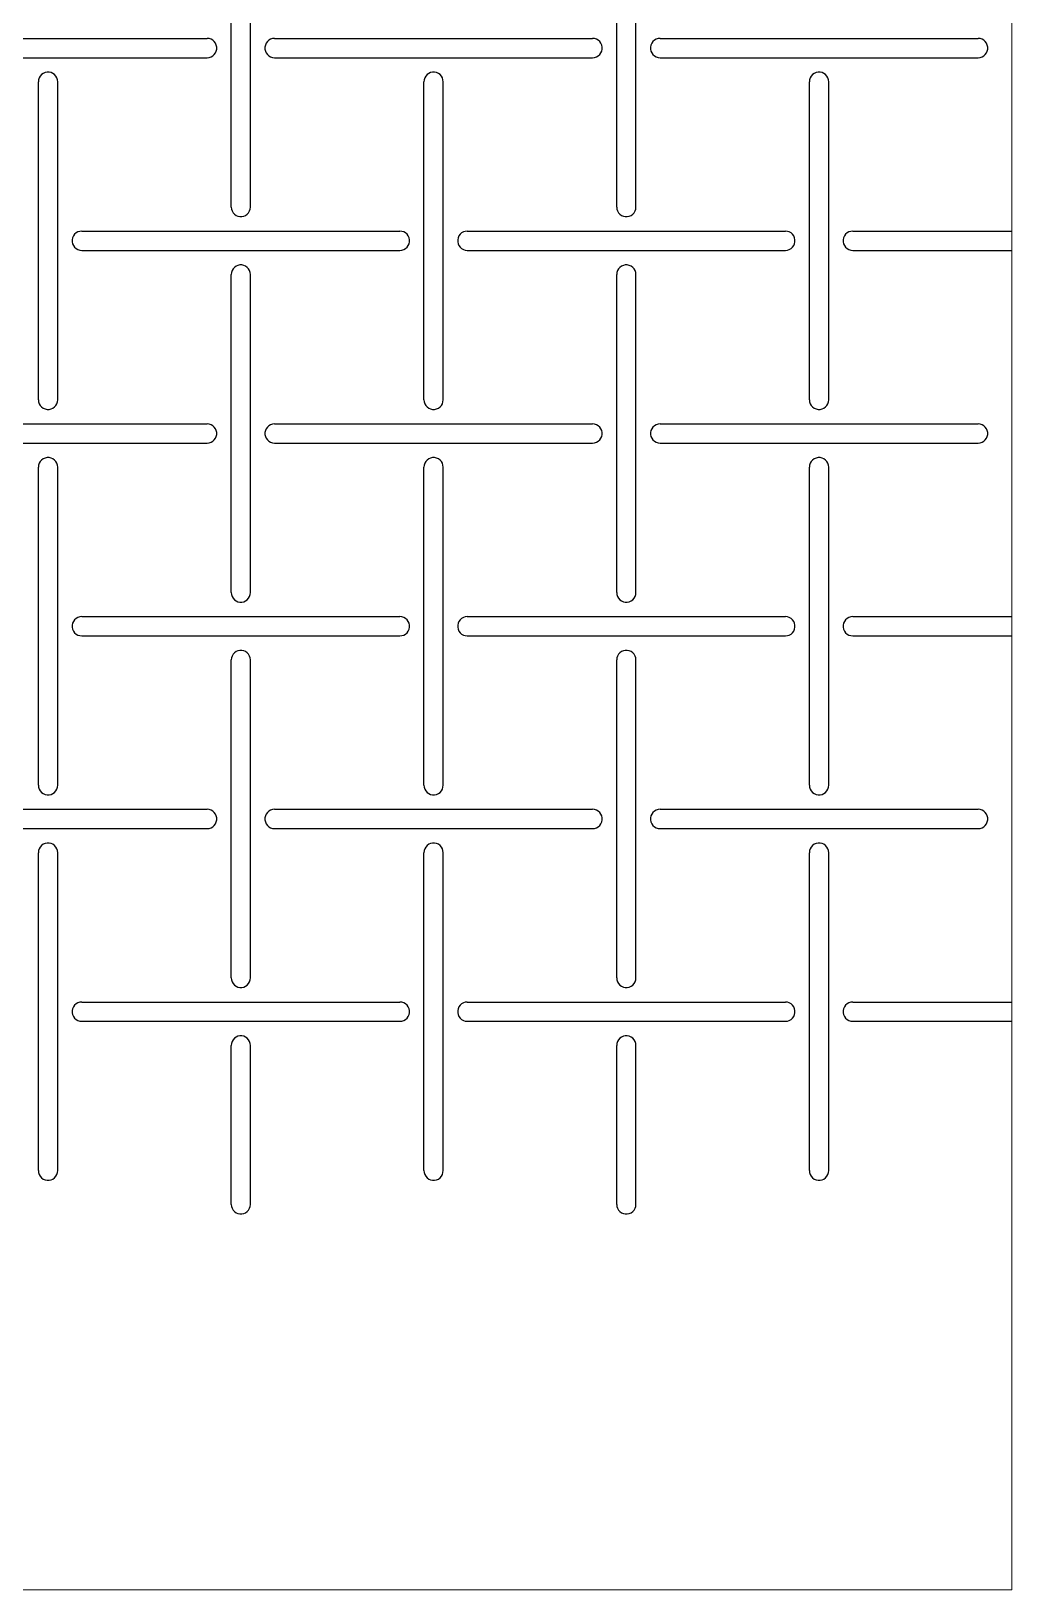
# Model space of a CAD drawing. Header units: metres. Extents: x 0 to 100, y -20 to 320.
# Drawn here: x 49.1 to 100, y -20 to 60.9 of the extents above; entities that cross this region are included whole.
import ezdxf

# ---------------------------------------------------------------- set-up
doc = ezdxf.new("R2010")
doc.units = ezdxf.units.M

msp = doc.modelspace()

# ---------------------------------------------------------------- linework, layer by layer
at = {"lineweight": 0}
for p, q in [((100, -20), (100, 320)), ((0, -20), (100, -20))]:
    msp.add_line(p, q, dxfattribs=at)
for p, q in [((59.5, 51.75), (59.5, 68.25)), ((60.5, 51.75), (60.5, 68.25)), ((79.5, 51.75), (79.5, 68.25)), ((80.5, 51.75), (80.5, 68.25)), ((41.75, 60.5), (58.25, 60.5)), ((58.354, 60.489), (58.25, 60.5)), ((58.453, 60.457), (58.354, 60.489)), ((58.544, 60.405), (58.453, 60.457)), ((58.622, 60.335), (58.544, 60.405)), ((58.683, 60.25), (58.622, 60.335)), ((58.726, 60.155), (58.683, 60.25)), ((58.747, 60.052), (58.726, 60.155)), ((58.726, 59.845), (58.747, 59.948)), ((58.747, 59.948), (58.747, 60.052)), ((61.274, 60.155), (61.253, 60.052)), ((61.253, 60.052), (61.253, 59.948)), ((61.253, 59.948), (61.274, 59.845)), ((61.317, 60.25), (61.274, 60.155)), ((61.378, 60.335), (61.317, 60.25)), ((61.456, 60.405), (61.378, 60.335)), ((61.547, 60.457), (61.456, 60.405)), ((61.646, 60.489), (61.547, 60.457)), ((61.75, 60.5), (61.646, 60.489)), ((61.75, 60.5), (78.25, 60.5)), ((78.354, 60.489), (78.25, 60.5)), ((78.453, 60.457), (78.354, 60.489)), ((78.544, 60.405), (78.453, 60.457)), ((78.622, 60.335), (78.544, 60.405)), ((78.683, 60.25), (78.622, 60.335)), ((78.726, 60.155), (78.683, 60.25)), ((78.747, 60.052), (78.726, 60.155)), ((78.726, 59.845), (78.747, 59.948)), ((78.747, 59.948), (78.747, 60.052)), ((81.274, 60.155), (81.253, 60.052)), ((81.253, 60.052), (81.253, 59.948)), ((81.253, 59.948), (81.274, 59.845)), ((81.317, 60.25), (81.274, 60.155)), ((81.378, 60.335), (81.317, 60.25)), ((81.456, 60.405), (81.378, 60.335)), ((81.547, 60.457), (81.456, 60.405)), ((81.646, 60.489), (81.547, 60.457)), ((81.75, 60.5), (81.646, 60.489)), ((81.75, 60.5), (98.25, 60.5)), ((98.354, 60.489), (98.25, 60.5)), ((98.453, 60.457), (98.354, 60.489)), ((98.544, 60.405), (98.453, 60.457)), ((98.622, 60.335), (98.544, 60.405)), ((98.683, 60.25), (98.622, 60.335)), ((98.726, 60.155), (98.683, 60.25)), ((98.747, 60.052), (98.726, 60.155)), ((98.726, 59.845), (98.747, 59.948)), ((98.747, 59.948), (98.747, 60.052)), ((41.75, 59.5), (58.25, 59.5)), ((58.25, 59.5), (58.354, 59.511)), ((58.354, 59.511), (58.453, 59.543)), ((58.453, 59.543), (58.544, 59.595)), ((58.544, 59.595), (58.622, 59.665)), ((58.622, 59.665), (58.683, 59.75)), ((58.683, 59.75), (58.726, 59.845)), ((61.274, 59.845), (61.317, 59.75)), ((61.317, 59.75), (61.378, 59.665)), ((61.378, 59.665), (61.456, 59.595)), ((61.456, 59.595), (61.547, 59.543)), ((61.547, 59.543), (61.646, 59.511)), ((61.646, 59.511), (61.75, 59.5)), ((61.75, 59.5), (78.25, 59.5)), ((78.25, 59.5), (78.354, 59.511)), ((78.354, 59.511), (78.453, 59.543)), ((78.453, 59.543), (78.544, 59.595)), ((78.544, 59.595), (78.622, 59.665)), ((78.622, 59.665), (78.683, 59.75)), ((78.683, 59.75), (78.726, 59.845)), ((81.274, 59.845), (81.317, 59.75)), ((81.317, 59.75), (81.378, 59.665)), ((81.378, 59.665), (81.456, 59.595)), ((81.456, 59.595), (81.547, 59.543)), ((81.547, 59.543), (81.646, 59.511)), ((81.646, 59.511), (81.75, 59.5)), ((81.75, 59.5), (98.25, 59.5)), ((98.25, 59.5), (98.354, 59.511)), ((98.354, 59.511), (98.453, 59.543)), ((98.453, 59.543), (98.544, 59.595)), ((98.544, 59.595), (98.622, 59.665)), ((98.622, 59.665), (98.683, 59.75)), ((98.683, 59.75), (98.726, 59.845)), ((49.511, 58.354), (49.5, 58.25)), ((49.5, 41.75), (49.5, 58.25)), ((49.543, 58.453), (49.511, 58.354)), ((49.595, 58.544), (49.543, 58.453)), ((49.665, 58.622), (49.595, 58.544)), ((49.75, 58.683), (49.665, 58.622)), ((49.845, 58.726), (49.75, 58.683)), ((49.948, 58.747), (49.845, 58.726)), ((50.052, 58.747), (49.948, 58.747)), ((50.155, 58.726), (50.052, 58.747)), ((50.25, 58.683), (50.155, 58.726)), ((50.335, 58.622), (50.25, 58.683)), ((50.405, 58.544), (50.335, 58.622)), ((50.457, 58.453), (50.405, 58.544)), ((50.489, 58.354), (50.457, 58.453)), ((50.5, 58.25), (50.489, 58.354)), ((50.5, 41.75), (50.5, 58.25)), ((69.511, 58.354), (69.5, 58.25)), ((69.5, 41.75), (69.5, 58.25)), ((69.543, 58.453), (69.511, 58.354)), ((69.595, 58.544), (69.543, 58.453)), ((69.665, 58.622), (69.595, 58.544)), ((69.75, 58.683), (69.665, 58.622)), ((69.845, 58.726), (69.75, 58.683)), ((69.948, 58.747), (69.845, 58.726)), ((70.052, 58.747), (69.948, 58.747)), ((70.155, 58.726), (70.052, 58.747)), ((70.25, 58.683), (70.155, 58.726)), ((70.335, 58.622), (70.25, 58.683)), ((70.405, 58.544), (70.335, 58.622)), ((70.457, 58.453), (70.405, 58.544)), ((70.489, 58.354), (70.457, 58.453)), ((70.5, 58.25), (70.489, 58.354)), ((70.5, 41.75), (70.5, 58.25)), ((89.511, 58.354), (89.5, 58.25)), ((89.5, 41.75), (89.5, 58.25)), ((89.543, 58.453), (89.511, 58.354)), ((89.595, 58.544), (89.543, 58.453)), ((89.665, 58.622), (89.595, 58.544)), ((89.75, 58.683), (89.665, 58.622)), ((89.845, 58.726), (89.75, 58.683)), ((89.948, 58.747), (89.845, 58.726)), ((90.052, 58.747), (89.948, 58.747)), ((90.155, 58.726), (90.052, 58.747)), ((90.25, 58.683), (90.155, 58.726)), ((90.335, 58.622), (90.25, 58.683)), ((90.405, 58.544), (90.335, 58.622)), ((90.457, 58.453), (90.405, 58.544)), ((90.489, 58.354), (90.457, 58.453)), ((90.5, 58.25), (90.489, 58.354)), ((90.5, 41.75), (90.5, 58.25)), ((59.5, 51.75), (59.511, 51.646)), ((59.511, 51.646), (59.543, 51.547)), ((59.543, 51.547), (59.595, 51.456)), ((59.595, 51.456), (59.665, 51.378)), ((59.665, 51.378), (59.75, 51.317)), ((59.75, 51.317), (59.845, 51.274)), ((59.845, 51.274), (59.948, 51.253)), ((59.948, 51.253), (60.052, 51.253)), ((60.052, 51.253), (60.155, 51.274)), ((60.155, 51.274), (60.25, 51.317)), ((60.25, 51.317), (60.335, 51.378)), ((60.335, 51.378), (60.405, 51.456)), ((60.405, 51.456), (60.457, 51.547)), ((60.457, 51.547), (60.489, 51.646)), ((60.489, 51.646), (60.5, 51.75)), ((79.5, 51.75), (79.511, 51.646)), ((79.511, 51.646), (79.543, 51.547)), ((79.543, 51.547), (79.595, 51.456)), ((79.595, 51.456), (79.665, 51.378)), ((79.665, 51.378), (79.75, 51.317)), ((79.75, 51.317), (79.845, 51.274)), ((79.845, 51.274), (79.948, 51.253)), ((79.948, 51.253), (80.052, 51.253)), ((80.052, 51.253), (80.155, 51.274)), ((80.155, 51.274), (80.25, 51.317)), ((80.25, 51.317), (80.335, 51.378)), ((80.335, 51.378), (80.405, 51.456)), ((80.405, 51.456), (80.457, 51.547)), ((80.457, 51.547), (80.489, 51.646)), ((80.489, 51.646), (80.5, 51.75)), ((51.274, 50.155), (51.253, 50.052)), ((51.317, 50.25), (51.274, 50.155)), ((51.378, 50.335), (51.317, 50.25)), ((51.456, 50.405), (51.378, 50.335)), ((51.547, 50.457), (51.456, 50.405)), ((51.646, 50.489), (51.547, 50.457)), ((51.75, 50.5), (51.646, 50.489)), ((51.75, 50.5), (68.25, 50.5)), ((68.354, 50.489), (68.25, 50.5)), ((68.453, 50.457), (68.354, 50.489)), ((68.544, 50.405), (68.453, 50.457)), ((68.622, 50.335), (68.544, 50.405)), ((68.683, 50.25), (68.622, 50.335)), ((68.726, 50.155), (68.683, 50.25)), ((68.747, 50.052), (68.726, 50.155)), ((71.274, 50.155), (71.253, 50.052)), ((71.317, 50.25), (71.274, 50.155)), ((71.378, 50.335), (71.317, 50.25)), ((71.456, 50.405), (71.378, 50.335)), ((71.547, 50.457), (71.456, 50.405)), ((71.646, 50.489), (71.547, 50.457)), ((71.75, 50.5), (71.646, 50.489)), ((71.75, 50.5), (88.25, 50.5)), ((88.354, 50.489), (88.25, 50.5)), ((88.453, 50.457), (88.354, 50.489)), ((88.544, 50.405), (88.453, 50.457)), ((88.622, 50.335), (88.544, 50.405)), ((88.683, 50.25), (88.622, 50.335)), ((88.726, 50.155), (88.683, 50.25)), ((88.747, 50.052), (88.726, 50.155)), ((91.274, 50.155), (91.253, 50.052)), ((91.317, 50.25), (91.274, 50.155)), ((91.378, 50.335), (91.317, 50.25)), ((91.456, 50.405), (91.378, 50.335)), ((91.547, 50.457), (91.456, 50.405)), ((91.646, 50.489), (91.547, 50.457)), ((91.75, 50.5), (91.646, 50.489)), ((91.75, 50.5), (100, 50.5)), ((51.253, 50.052), (51.253, 49.948)), ((51.253, 49.948), (51.274, 49.845)), ((51.274, 49.845), (51.317, 49.75)), ((51.317, 49.75), (51.378, 49.665)), ((51.378, 49.665), (51.456, 49.595)), ((51.456, 49.595), (51.547, 49.543)), ((51.547, 49.543), (51.646, 49.511)), ((51.646, 49.511), (51.75, 49.5)), ((51.75, 49.5), (68.25, 49.5)), ((68.25, 49.5), (68.354, 49.511)), ((68.354, 49.511), (68.453, 49.543)), ((68.453, 49.543), (68.544, 49.595)), ((68.544, 49.595), (68.622, 49.665)), ((68.622, 49.665), (68.683, 49.75)), ((68.683, 49.75), (68.726, 49.845)), ((68.726, 49.845), (68.747, 49.948)), ((68.747, 49.948), (68.747, 50.052)), ((71.253, 50.052), (71.253, 49.948)), ((71.253, 49.948), (71.274, 49.845)), ((71.274, 49.845), (71.317, 49.75)), ((71.317, 49.75), (71.378, 49.665)), ((71.378, 49.665), (71.456, 49.595)), ((71.456, 49.595), (71.547, 49.543)), ((71.547, 49.543), (71.646, 49.511)), ((71.646, 49.511), (71.75, 49.5)), ((71.75, 49.5), (88.25, 49.5)), ((88.25, 49.5), (88.354, 49.511)), ((88.354, 49.511), (88.453, 49.543)), ((88.453, 49.543), (88.544, 49.595)), ((88.544, 49.595), (88.622, 49.665)), ((88.622, 49.665), (88.683, 49.75)), ((88.683, 49.75), (88.726, 49.845)), ((88.726, 49.845), (88.747, 49.948)), ((88.747, 49.948), (88.747, 50.052)), ((91.253, 50.052), (91.253, 49.948)), ((91.253, 49.948), (91.274, 49.845)), ((91.274, 49.845), (91.317, 49.75)), ((91.317, 49.75), (91.378, 49.665)), ((91.378, 49.665), (91.456, 49.595)), ((91.456, 49.595), (91.547, 49.543)), ((91.547, 49.543), (91.646, 49.511)), ((91.646, 49.511), (91.75, 49.5)), ((91.75, 49.5), (100, 49.5)), ((59.595, 48.544), (59.543, 48.453)), ((59.665, 48.622), (59.595, 48.544)), ((59.75, 48.683), (59.665, 48.622)), ((59.845, 48.726), (59.75, 48.683)), ((59.948, 48.747), (59.845, 48.726)), ((60.052, 48.747), (59.948, 48.747)), ((60.155, 48.726), (60.052, 48.747)), ((60.25, 48.683), (60.155, 48.726)), ((60.335, 48.622), (60.25, 48.683)), ((60.405, 48.544), (60.335, 48.622)), ((60.457, 48.453), (60.405, 48.544)), ((79.595, 48.544), (79.543, 48.453)), ((79.665, 48.622), (79.595, 48.544)), ((79.75, 48.683), (79.665, 48.622)), ((79.845, 48.726), (79.75, 48.683)), ((79.948, 48.747), (79.845, 48.726)), ((80.052, 48.747), (79.948, 48.747)), ((80.155, 48.726), (80.052, 48.747)), ((80.25, 48.683), (80.155, 48.726)), ((80.335, 48.622), (80.25, 48.683)), ((80.405, 48.544), (80.335, 48.622)), ((80.457, 48.453), (80.405, 48.544)), ((59.511, 48.354), (59.5, 48.25)), ((59.5, 31.75), (59.5, 48.25)), ((59.543, 48.453), (59.511, 48.354)), ((60.489, 48.354), (60.457, 48.453)), ((60.5, 48.25), (60.489, 48.354)), ((60.5, 31.75), (60.5, 48.25)), ((79.511, 48.354), (79.5, 48.25)), ((79.5, 31.75), (79.5, 48.25)), ((79.543, 48.453), (79.511, 48.354)), ((80.489, 48.354), (80.457, 48.453)), ((80.5, 48.25), (80.489, 48.354)), ((80.5, 31.75), (80.5, 48.25)), ((49.5, 41.75), (49.511, 41.646)), ((49.511, 41.646), (49.543, 41.547)), ((49.543, 41.547), (49.595, 41.456)), ((49.595, 41.456), (49.665, 41.378)), ((49.665, 41.378), (49.75, 41.317)), ((49.75, 41.317), (49.845, 41.274)), ((49.845, 41.274), (49.948, 41.253)), ((49.948, 41.253), (50.052, 41.253)), ((50.052, 41.253), (50.155, 41.274)), ((50.155, 41.274), (50.25, 41.317)), ((50.25, 41.317), (50.335, 41.378)), ((50.335, 41.378), (50.405, 41.456)), ((50.405, 41.456), (50.457, 41.547)), ((50.457, 41.547), (50.489, 41.646)), ((50.489, 41.646), (50.5, 41.75)), ((69.5, 41.75), (69.511, 41.646)), ((69.511, 41.646), (69.543, 41.547)), ((69.543, 41.547), (69.595, 41.456)), ((69.595, 41.456), (69.665, 41.378)), ((69.665, 41.378), (69.75, 41.317)), ((69.75, 41.317), (69.845, 41.274)), ((69.845, 41.274), (69.948, 41.253)), ((69.948, 41.253), (70.052, 41.253)), ((70.052, 41.253), (70.155, 41.274)), ((70.155, 41.274), (70.25, 41.317)), ((70.25, 41.317), (70.335, 41.378)), ((70.335, 41.378), (70.405, 41.456)), ((70.405, 41.456), (70.457, 41.547)), ((70.457, 41.547), (70.489, 41.646)), ((70.489, 41.646), (70.5, 41.75)), ((89.5, 41.75), (89.511, 41.646)), ((89.511, 41.646), (89.543, 41.547)), ((89.543, 41.547), (89.595, 41.456)), ((89.595, 41.456), (89.665, 41.378)), ((89.665, 41.378), (89.75, 41.317)), ((89.75, 41.317), (89.845, 41.274)), ((89.845, 41.274), (89.948, 41.253)), ((89.948, 41.253), (90.052, 41.253)), ((90.052, 41.253), (90.155, 41.274)), ((90.155, 41.274), (90.25, 41.317)), ((90.25, 41.317), (90.335, 41.378)), ((90.335, 41.378), (90.405, 41.456)), ((90.405, 41.456), (90.457, 41.547)), ((90.457, 41.547), (90.489, 41.646)), ((90.489, 41.646), (90.5, 41.75)), ((41.75, 40.5), (58.25, 40.5)), ((58.354, 40.489), (58.25, 40.5)), ((58.453, 40.457), (58.354, 40.489)), ((58.544, 40.405), (58.453, 40.457)), ((61.547, 40.457), (61.456, 40.405)), ((61.646, 40.489), (61.547, 40.457)), ((61.75, 40.5), (61.646, 40.489)), ((61.75, 40.5), (78.25, 40.5)), ((78.354, 40.489), (78.25, 40.5)), ((78.453, 40.457), (78.354, 40.489)), ((78.544, 40.405), (78.453, 40.457)), ((81.547, 40.457), (81.456, 40.405)), ((81.646, 40.489), (81.547, 40.457)), ((81.75, 40.5), (81.646, 40.489)), ((81.75, 40.5), (98.25, 40.5)), ((98.354, 40.489), (98.25, 40.5)), ((98.453, 40.457), (98.354, 40.489)), ((98.544, 40.405), (98.453, 40.457)), ((58.622, 40.335), (58.544, 40.405)), ((58.544, 39.595), (58.622, 39.665)), ((58.683, 40.25), (58.622, 40.335)), ((58.622, 39.665), (58.683, 39.75)), ((58.726, 40.155), (58.683, 40.25)), ((58.683, 39.75), (58.726, 39.845)), ((58.747, 40.052), (58.726, 40.155)), ((58.726, 39.845), (58.747, 39.948)), ((58.747, 39.948), (58.747, 40.052)), ((61.274, 40.155), (61.253, 40.052)), ((61.253, 40.052), (61.253, 39.948)), ((61.253, 39.948), (61.274, 39.845)), ((61.317, 40.25), (61.274, 40.155)), ((61.274, 39.845), (61.317, 39.75)), ((61.378, 40.335), (61.317, 40.25)), ((61.317, 39.75), (61.378, 39.665)), ((61.456, 40.405), (61.378, 40.335)), ((61.378, 39.665), (61.456, 39.595)), ((78.622, 40.335), (78.544, 40.405)), ((78.544, 39.595), (78.622, 39.665)), ((78.683, 40.25), (78.622, 40.335)), ((78.622, 39.665), (78.683, 39.75)), ((78.726, 40.155), (78.683, 40.25)), ((78.683, 39.75), (78.726, 39.845)), ((78.747, 40.052), (78.726, 40.155)), ((78.726, 39.845), (78.747, 39.948)), ((78.747, 39.948), (78.747, 40.052)), ((81.274, 40.155), (81.253, 40.052)), ((81.253, 40.052), (81.253, 39.948)), ((81.253, 39.948), (81.274, 39.845)), ((81.317, 40.25), (81.274, 40.155)), ((81.274, 39.845), (81.317, 39.75)), ((81.378, 40.335), (81.317, 40.25)), ((81.317, 39.75), (81.378, 39.665)), ((81.456, 40.405), (81.378, 40.335)), ((81.378, 39.665), (81.456, 39.595)), ((98.622, 40.335), (98.544, 40.405)), ((98.544, 39.595), (98.622, 39.665)), ((98.683, 40.25), (98.622, 40.335)), ((98.622, 39.665), (98.683, 39.75)), ((98.726, 40.155), (98.683, 40.25)), ((98.683, 39.75), (98.726, 39.845)), ((98.747, 40.052), (98.726, 40.155)), ((98.726, 39.845), (98.747, 39.948)), ((98.747, 39.948), (98.747, 40.052)), ((41.75, 39.5), (58.25, 39.5)), ((58.25, 39.5), (58.354, 39.511)), ((58.354, 39.511), (58.453, 39.543)), ((58.453, 39.543), (58.544, 39.595)), ((61.456, 39.595), (61.547, 39.543)), ((61.547, 39.543), (61.646, 39.511)), ((61.646, 39.511), (61.75, 39.5)), ((61.75, 39.5), (78.25, 39.5)), ((78.25, 39.5), (78.354, 39.511)), ((78.354, 39.511), (78.453, 39.543)), ((78.453, 39.543), (78.544, 39.595)), ((81.456, 39.595), (81.547, 39.543)), ((81.547, 39.543), (81.646, 39.511)), ((81.646, 39.511), (81.75, 39.5)), ((81.75, 39.5), (98.25, 39.5)), ((98.25, 39.5), (98.354, 39.511)), ((98.354, 39.511), (98.453, 39.543)), ((98.453, 39.543), (98.544, 39.595)), ((49.511, 38.354), (49.5, 38.25)), ((49.5, 21.75), (49.5, 38.25)), ((49.543, 38.453), (49.511, 38.354)), ((49.595, 38.544), (49.543, 38.453)), ((49.665, 38.622), (49.595, 38.544)), ((49.75, 38.683), (49.665, 38.622)), ((49.845, 38.726), (49.75, 38.683)), ((49.948, 38.747), (49.845, 38.726)), ((50.052, 38.747), (49.948, 38.747)), ((50.155, 38.726), (50.052, 38.747)), ((50.25, 38.683), (50.155, 38.726)), ((50.335, 38.622), (50.25, 38.683)), ((50.405, 38.544), (50.335, 38.622)), ((50.457, 38.453), (50.405, 38.544)), ((50.489, 38.354), (50.457, 38.453)), ((50.5, 38.25), (50.489, 38.354)), ((50.5, 21.75), (50.5, 38.25)), ((69.511, 38.354), (69.5, 38.25)), ((69.5, 21.75), (69.5, 38.25)), ((69.543, 38.453), (69.511, 38.354)), ((69.595, 38.544), (69.543, 38.453)), ((69.665, 38.622), (69.595, 38.544)), ((69.75, 38.683), (69.665, 38.622)), ((69.845, 38.726), (69.75, 38.683)), ((69.948, 38.747), (69.845, 38.726)), ((70.052, 38.747), (69.948, 38.747)), ((70.155, 38.726), (70.052, 38.747)), ((70.25, 38.683), (70.155, 38.726)), ((70.335, 38.622), (70.25, 38.683)), ((70.405, 38.544), (70.335, 38.622)), ((70.457, 38.453), (70.405, 38.544)), ((70.489, 38.354), (70.457, 38.453)), ((70.5, 38.25), (70.489, 38.354)), ((70.5, 21.75), (70.5, 38.25)), ((89.511, 38.354), (89.5, 38.25)), ((89.5, 21.75), (89.5, 38.25)), ((89.543, 38.453), (89.511, 38.354)), ((89.595, 38.544), (89.543, 38.453)), ((89.665, 38.622), (89.595, 38.544)), ((89.75, 38.683), (89.665, 38.622)), ((89.845, 38.726), (89.75, 38.683)), ((89.948, 38.747), (89.845, 38.726)), ((90.052, 38.747), (89.948, 38.747)), ((90.155, 38.726), (90.052, 38.747)), ((90.25, 38.683), (90.155, 38.726)), ((90.335, 38.622), (90.25, 38.683)), ((90.405, 38.544), (90.335, 38.622)), ((90.457, 38.453), (90.405, 38.544)), ((90.489, 38.354), (90.457, 38.453)), ((90.5, 38.25), (90.489, 38.354)), ((90.5, 21.75), (90.5, 38.25)), ((59.5, 31.75), (59.511, 31.646)), ((59.511, 31.646), (59.543, 31.547)), ((59.543, 31.547), (59.595, 31.456)), ((60.405, 31.456), (60.457, 31.547)), ((60.457, 31.547), (60.489, 31.646)), ((60.489, 31.646), (60.5, 31.75)), ((79.5, 31.75), (79.511, 31.646)), ((79.511, 31.646), (79.543, 31.547)), ((79.543, 31.547), (79.595, 31.456)), ((80.405, 31.456), (80.457, 31.547)), ((80.457, 31.547), (80.489, 31.646)), ((80.489, 31.646), (80.5, 31.75)), ((59.595, 31.456), (59.665, 31.378)), ((59.665, 31.378), (59.75, 31.317)), ((59.75, 31.317), (59.845, 31.274)), ((59.845, 31.274), (59.948, 31.253)), ((59.948, 31.253), (60.052, 31.253)), ((60.052, 31.253), (60.155, 31.274)), ((60.155, 31.274), (60.25, 31.317)), ((60.25, 31.317), (60.335, 31.378)), ((60.335, 31.378), (60.405, 31.456)), ((79.595, 31.456), (79.665, 31.378)), ((79.665, 31.378), (79.75, 31.317)), ((79.75, 31.317), (79.845, 31.274)), ((79.845, 31.274), (79.948, 31.253)), ((79.948, 31.253), (80.052, 31.253)), ((80.052, 31.253), (80.155, 31.274)), ((80.155, 31.274), (80.25, 31.317)), ((80.25, 31.317), (80.335, 31.378)), ((80.335, 31.378), (80.405, 31.456)), ((51.274, 30.155), (51.253, 30.052)), ((51.253, 30.052), (51.253, 29.948)), ((51.253, 29.948), (51.274, 29.845)), ((51.317, 30.25), (51.274, 30.155)), ((51.378, 30.335), (51.317, 30.25)), ((51.456, 30.405), (51.378, 30.335)), ((51.547, 30.457), (51.456, 30.405)), ((51.646, 30.489), (51.547, 30.457)), ((51.75, 30.5), (51.646, 30.489)), ((51.75, 30.5), (68.25, 30.5)), ((68.354, 30.489), (68.25, 30.5)), ((68.453, 30.457), (68.354, 30.489)), ((68.544, 30.405), (68.453, 30.457)), ((68.622, 30.335), (68.544, 30.405)), ((68.683, 30.25), (68.622, 30.335)), ((68.726, 30.155), (68.683, 30.25)), ((68.747, 30.052), (68.726, 30.155)), ((68.726, 29.845), (68.747, 29.948)), ((68.747, 29.948), (68.747, 30.052)), ((71.274, 30.155), (71.253, 30.052)), ((71.253, 30.052), (71.253, 29.948)), ((71.253, 29.948), (71.274, 29.845)), ((71.317, 30.25), (71.274, 30.155)), ((71.378, 30.335), (71.317, 30.25)), ((71.456, 30.405), (71.378, 30.335)), ((71.547, 30.457), (71.456, 30.405)), ((71.646, 30.489), (71.547, 30.457)), ((71.75, 30.5), (71.646, 30.489)), ((71.75, 30.5), (88.25, 30.5)), ((88.354, 30.489), (88.25, 30.5)), ((88.453, 30.457), (88.354, 30.489)), ((88.544, 30.405), (88.453, 30.457)), ((88.622, 30.335), (88.544, 30.405)), ((88.683, 30.25), (88.622, 30.335)), ((88.726, 30.155), (88.683, 30.25)), ((88.747, 30.052), (88.726, 30.155)), ((88.726, 29.845), (88.747, 29.948)), ((88.747, 29.948), (88.747, 30.052)), ((91.274, 30.155), (91.253, 30.052)), ((91.253, 30.052), (91.253, 29.948)), ((91.253, 29.948), (91.274, 29.845)), ((91.317, 30.25), (91.274, 30.155)), ((91.378, 30.335), (91.317, 30.25)), ((91.456, 30.405), (91.378, 30.335)), ((91.547, 30.457), (91.456, 30.405)), ((91.646, 30.489), (91.547, 30.457)), ((91.75, 30.5), (91.646, 30.489)), ((91.75, 30.5), (100, 30.5)), ((51.274, 29.845), (51.317, 29.75)), ((51.317, 29.75), (51.378, 29.665)), ((51.378, 29.665), (51.456, 29.595)), ((51.456, 29.595), (51.547, 29.543)), ((51.547, 29.543), (51.646, 29.511)), ((51.646, 29.511), (51.75, 29.5)), ((51.75, 29.5), (68.25, 29.5)), ((68.25, 29.5), (68.354, 29.511)), ((68.354, 29.511), (68.453, 29.543)), ((68.453, 29.543), (68.544, 29.595)), ((68.544, 29.595), (68.622, 29.665)), ((68.622, 29.665), (68.683, 29.75)), ((68.683, 29.75), (68.726, 29.845)), ((71.274, 29.845), (71.317, 29.75)), ((71.317, 29.75), (71.378, 29.665)), ((71.378, 29.665), (71.456, 29.595)), ((71.456, 29.595), (71.547, 29.543)), ((71.547, 29.543), (71.646, 29.511)), ((71.646, 29.511), (71.75, 29.5)), ((71.75, 29.5), (88.25, 29.5)), ((88.25, 29.5), (88.354, 29.511)), ((88.354, 29.511), (88.453, 29.543)), ((88.453, 29.543), (88.544, 29.595)), ((88.544, 29.595), (88.622, 29.665)), ((88.622, 29.665), (88.683, 29.75)), ((88.683, 29.75), (88.726, 29.845)), ((91.274, 29.845), (91.317, 29.75)), ((91.317, 29.75), (91.378, 29.665)), ((91.378, 29.665), (91.456, 29.595)), ((91.456, 29.595), (91.547, 29.543)), ((91.547, 29.543), (91.646, 29.511)), ((91.646, 29.511), (91.75, 29.5)), ((91.75, 29.5), (100, 29.5)), ((59.511, 28.354), (59.5, 28.25)), ((59.543, 28.453), (59.511, 28.354)), ((59.595, 28.544), (59.543, 28.453)), ((59.665, 28.622), (59.595, 28.544)), ((59.75, 28.683), (59.665, 28.622)), ((59.845, 28.726), (59.75, 28.683)), ((59.948, 28.747), (59.845, 28.726)), ((60.052, 28.747), (59.948, 28.747)), ((60.155, 28.726), (60.052, 28.747)), ((60.25, 28.683), (60.155, 28.726)), ((60.335, 28.622), (60.25, 28.683)), ((60.405, 28.544), (60.335, 28.622)), ((60.457, 28.453), (60.405, 28.544)), ((60.489, 28.354), (60.457, 28.453)), ((60.5, 28.25), (60.489, 28.354)), ((79.511, 28.354), (79.5, 28.25)), ((79.543, 28.453), (79.511, 28.354)), ((79.595, 28.544), (79.543, 28.453)), ((79.665, 28.622), (79.595, 28.544)), ((79.75, 28.683), (79.665, 28.622)), ((79.845, 28.726), (79.75, 28.683)), ((79.948, 28.747), (79.845, 28.726)), ((80.052, 28.747), (79.948, 28.747)), ((80.155, 28.726), (80.052, 28.747)), ((80.25, 28.683), (80.155, 28.726)), ((80.335, 28.622), (80.25, 28.683)), ((80.405, 28.544), (80.335, 28.622)), ((80.457, 28.453), (80.405, 28.544)), ((80.489, 28.354), (80.457, 28.453)), ((80.5, 28.25), (80.489, 28.354)), ((59.5, 11.75), (59.5, 28.25)), ((60.5, 11.75), (60.5, 28.25)), ((79.5, 11.75), (79.5, 28.25)), ((80.5, 11.75), (80.5, 28.25)), ((49.5, 21.75), (49.511, 21.646)), ((49.511, 21.646), (49.543, 21.547)), ((49.543, 21.547), (49.595, 21.456)), ((49.595, 21.456), (49.665, 21.378)), ((49.665, 21.378), (49.75, 21.317)), ((49.75, 21.317), (49.845, 21.274)), ((49.845, 21.274), (49.948, 21.253)), ((49.948, 21.253), (50.052, 21.253)), ((50.052, 21.253), (50.155, 21.274)), ((50.155, 21.274), (50.25, 21.317)), ((50.25, 21.317), (50.335, 21.378)), ((50.335, 21.378), (50.405, 21.456)), ((50.405, 21.456), (50.457, 21.547)), ((50.457, 21.547), (50.489, 21.646)), ((50.489, 21.646), (50.5, 21.75)), ((69.5, 21.75), (69.511, 21.646)), ((69.511, 21.646), (69.543, 21.547)), ((69.543, 21.547), (69.595, 21.456)), ((69.595, 21.456), (69.665, 21.378)), ((69.665, 21.378), (69.75, 21.317)), ((69.75, 21.317), (69.845, 21.274)), ((69.845, 21.274), (69.948, 21.253)), ((69.948, 21.253), (70.052, 21.253)), ((70.052, 21.253), (70.155, 21.274)), ((70.155, 21.274), (70.25, 21.317)), ((70.25, 21.317), (70.335, 21.378)), ((70.335, 21.378), (70.405, 21.456)), ((70.405, 21.456), (70.457, 21.547)), ((70.457, 21.547), (70.489, 21.646)), ((70.489, 21.646), (70.5, 21.75)), ((89.5, 21.75), (89.511, 21.646)), ((89.511, 21.646), (89.543, 21.547)), ((89.543, 21.547), (89.595, 21.456)), ((89.595, 21.456), (89.665, 21.378)), ((89.665, 21.378), (89.75, 21.317)), ((89.75, 21.317), (89.845, 21.274)), ((89.845, 21.274), (89.948, 21.253)), ((89.948, 21.253), (90.052, 21.253)), ((90.052, 21.253), (90.155, 21.274)), ((90.155, 21.274), (90.25, 21.317)), ((90.25, 21.317), (90.335, 21.378)), ((90.335, 21.378), (90.405, 21.456)), ((90.405, 21.456), (90.457, 21.547)), ((90.457, 21.547), (90.489, 21.646)), ((90.489, 21.646), (90.5, 21.75)), ((41.75, 20.5), (58.25, 20.5)), ((58.354, 20.489), (58.25, 20.5)), ((58.453, 20.457), (58.354, 20.489)), ((58.544, 20.405), (58.453, 20.457)), ((58.622, 20.335), (58.544, 20.405)), ((58.683, 20.25), (58.622, 20.335)), ((58.726, 20.155), (58.683, 20.25)), ((61.317, 20.25), (61.274, 20.155)), ((61.378, 20.335), (61.317, 20.25)), ((61.456, 20.405), (61.378, 20.335)), ((61.547, 20.457), (61.456, 20.405)), ((61.646, 20.489), (61.547, 20.457)), ((61.75, 20.5), (61.646, 20.489)), ((61.75, 20.5), (78.25, 20.5)), ((78.354, 20.489), (78.25, 20.5)), ((78.453, 20.457), (78.354, 20.489)), ((78.544, 20.405), (78.453, 20.457)), ((78.622, 20.335), (78.544, 20.405)), ((78.683, 20.25), (78.622, 20.335)), ((78.726, 20.155), (78.683, 20.25)), ((81.317, 20.25), (81.274, 20.155)), ((81.378, 20.335), (81.317, 20.25)), ((81.456, 20.405), (81.378, 20.335)), ((81.547, 20.457), (81.456, 20.405)), ((81.646, 20.489), (81.547, 20.457)), ((81.75, 20.5), (81.646, 20.489)), ((81.75, 20.5), (98.25, 20.5)), ((98.354, 20.489), (98.25, 20.5)), ((98.453, 20.457), (98.354, 20.489)), ((98.544, 20.405), (98.453, 20.457)), ((98.622, 20.335), (98.544, 20.405)), ((98.683, 20.25), (98.622, 20.335)), ((98.726, 20.155), (98.683, 20.25)), ((41.75, 19.5), (58.25, 19.5)), ((58.25, 19.5), (58.354, 19.511)), ((58.354, 19.511), (58.453, 19.543)), ((58.453, 19.543), (58.544, 19.595)), ((58.544, 19.595), (58.622, 19.665)), ((58.622, 19.665), (58.683, 19.75)), ((58.683, 19.75), (58.726, 19.845)), ((58.747, 20.052), (58.726, 20.155)), ((58.726, 19.845), (58.747, 19.948)), ((58.747, 19.948), (58.747, 20.052)), ((61.274, 20.155), (61.253, 20.052)), ((61.253, 20.052), (61.253, 19.948)), ((61.253, 19.948), (61.274, 19.845)), ((61.274, 19.845), (61.317, 19.75)), ((61.317, 19.75), (61.378, 19.665)), ((61.378, 19.665), (61.456, 19.595)), ((61.456, 19.595), (61.547, 19.543)), ((61.547, 19.543), (61.646, 19.511)), ((61.646, 19.511), (61.75, 19.5)), ((61.75, 19.5), (78.25, 19.5)), ((78.25, 19.5), (78.354, 19.511)), ((78.354, 19.511), (78.453, 19.543)), ((78.453, 19.543), (78.544, 19.595)), ((78.544, 19.595), (78.622, 19.665)), ((78.622, 19.665), (78.683, 19.75)), ((78.683, 19.75), (78.726, 19.845)), ((78.747, 20.052), (78.726, 20.155)), ((78.726, 19.845), (78.747, 19.948)), ((78.747, 19.948), (78.747, 20.052)), ((81.274, 20.155), (81.253, 20.052)), ((81.253, 20.052), (81.253, 19.948)), ((81.253, 19.948), (81.274, 19.845)), ((81.274, 19.845), (81.317, 19.75)), ((81.317, 19.75), (81.378, 19.665)), ((81.378, 19.665), (81.456, 19.595)), ((81.456, 19.595), (81.547, 19.543)), ((81.547, 19.543), (81.646, 19.511)), ((81.646, 19.511), (81.75, 19.5)), ((81.75, 19.5), (98.25, 19.5)), ((98.25, 19.5), (98.354, 19.511)), ((98.354, 19.511), (98.453, 19.543)), ((98.453, 19.543), (98.544, 19.595)), ((98.544, 19.595), (98.622, 19.665)), ((98.622, 19.665), (98.683, 19.75)), ((98.683, 19.75), (98.726, 19.845)), ((98.747, 20.052), (98.726, 20.155)), ((98.726, 19.845), (98.747, 19.948)), ((98.747, 19.948), (98.747, 20.052)), ((49.665, 18.622), (49.595, 18.544)), ((49.75, 18.683), (49.665, 18.622)), ((49.845, 18.726), (49.75, 18.683)), ((49.948, 18.747), (49.845, 18.726)), ((50.052, 18.747), (49.948, 18.747)), ((50.155, 18.726), (50.052, 18.747)), ((50.25, 18.683), (50.155, 18.726)), ((50.335, 18.622), (50.25, 18.683)), ((50.405, 18.544), (50.335, 18.622)), ((69.665, 18.622), (69.595, 18.544)), ((69.75, 18.683), (69.665, 18.622)), ((69.845, 18.726), (69.75, 18.683)), ((69.948, 18.747), (69.845, 18.726)), ((70.052, 18.747), (69.948, 18.747)), ((70.155, 18.726), (70.052, 18.747)), ((70.25, 18.683), (70.155, 18.726)), ((70.335, 18.622), (70.25, 18.683)), ((70.405, 18.544), (70.335, 18.622)), ((89.665, 18.622), (89.595, 18.544)), ((89.75, 18.683), (89.665, 18.622)), ((89.845, 18.726), (89.75, 18.683)), ((89.948, 18.747), (89.845, 18.726)), ((90.052, 18.747), (89.948, 18.747)), ((90.155, 18.726), (90.052, 18.747)), ((90.25, 18.683), (90.155, 18.726)), ((90.335, 18.622), (90.25, 18.683)), ((90.405, 18.544), (90.335, 18.622)), ((49.511, 18.354), (49.5, 18.25)), ((49.5, 1.75), (49.5, 18.25)), ((49.543, 18.453), (49.511, 18.354)), ((49.595, 18.544), (49.543, 18.453)), ((50.457, 18.453), (50.405, 18.544)), ((50.489, 18.354), (50.457, 18.453)), ((50.5, 18.25), (50.489, 18.354)), ((50.5, 1.75), (50.5, 18.25)), ((69.511, 18.354), (69.5, 18.25)), ((69.5, 1.75), (69.5, 18.25)), ((69.543, 18.453), (69.511, 18.354)), ((69.595, 18.544), (69.543, 18.453)), ((70.457, 18.453), (70.405, 18.544)), ((70.489, 18.354), (70.457, 18.453)), ((70.5, 18.25), (70.489, 18.354)), ((70.5, 1.75), (70.5, 18.25)), ((89.511, 18.354), (89.5, 18.25)), ((89.5, 1.75), (89.5, 18.25)), ((89.543, 18.453), (89.511, 18.354)), ((89.595, 18.544), (89.543, 18.453)), ((90.457, 18.453), (90.405, 18.544)), ((90.489, 18.354), (90.457, 18.453)), ((90.5, 18.25), (90.489, 18.354)), ((90.5, 1.75), (90.5, 18.25)), ((59.5, 11.75), (59.511, 11.646)), ((59.511, 11.646), (59.543, 11.547)), ((59.543, 11.547), (59.595, 11.456)), ((59.595, 11.456), (59.665, 11.378)), ((59.665, 11.378), (59.75, 11.317)), ((60.25, 11.317), (60.335, 11.378)), ((60.335, 11.378), (60.405, 11.456)), ((60.405, 11.456), (60.457, 11.547)), ((60.457, 11.547), (60.489, 11.646)), ((60.489, 11.646), (60.5, 11.75)), ((79.5, 11.75), (79.511, 11.646)), ((79.511, 11.646), (79.543, 11.547)), ((79.543, 11.547), (79.595, 11.456)), ((79.595, 11.456), (79.665, 11.378)), ((79.665, 11.378), (79.75, 11.317)), ((80.25, 11.317), (80.335, 11.378)), ((80.335, 11.378), (80.405, 11.456)), ((80.405, 11.456), (80.457, 11.547)), ((80.457, 11.547), (80.489, 11.646)), ((80.489, 11.646), (80.5, 11.75)), ((59.75, 11.317), (59.845, 11.274)), ((59.845, 11.274), (59.948, 11.253)), ((59.948, 11.253), (60.052, 11.253)), ((60.052, 11.253), (60.155, 11.274)), ((60.155, 11.274), (60.25, 11.317)), ((79.75, 11.317), (79.845, 11.274)), ((79.845, 11.274), (79.948, 11.253)), ((79.948, 11.253), (80.052, 11.253)), ((80.052, 11.253), (80.155, 11.274)), ((80.155, 11.274), (80.25, 11.317)), ((51.274, 10.155), (51.253, 10.052)), ((51.253, 10.052), (51.253, 9.948)), ((51.253, 9.948), (51.274, 9.845)), ((51.317, 10.25), (51.274, 10.155)), ((51.274, 9.845), (51.317, 9.75)), ((51.378, 10.335), (51.317, 10.25)), ((51.317, 9.75), (51.378, 9.665)), ((51.456, 10.405), (51.378, 10.335)), ((51.547, 10.457), (51.456, 10.405)), ((51.646, 10.489), (51.547, 10.457)), ((51.75, 10.5), (51.646, 10.489)), ((51.75, 10.5), (68.25, 10.5)), ((68.354, 10.489), (68.25, 10.5)), ((68.453, 10.457), (68.354, 10.489)), ((68.544, 10.405), (68.453, 10.457)), ((68.622, 10.335), (68.544, 10.405)), ((68.683, 10.25), (68.622, 10.335)), ((68.622, 9.665), (68.683, 9.75)), ((68.726, 10.155), (68.683, 10.25)), ((68.683, 9.75), (68.726, 9.845)), ((68.747, 10.052), (68.726, 10.155)), ((68.726, 9.845), (68.747, 9.948)), ((68.747, 9.948), (68.747, 10.052)), ((71.274, 10.155), (71.253, 10.052)), ((71.253, 10.052), (71.253, 9.948)), ((71.253, 9.948), (71.274, 9.845)), ((71.317, 10.25), (71.274, 10.155)), ((71.274, 9.845), (71.317, 9.75)), ((71.378, 10.335), (71.317, 10.25)), ((71.317, 9.75), (71.378, 9.665)), ((71.456, 10.405), (71.378, 10.335)), ((71.547, 10.457), (71.456, 10.405)), ((71.646, 10.489), (71.547, 10.457)), ((71.75, 10.5), (71.646, 10.489)), ((71.75, 10.5), (88.25, 10.5)), ((88.354, 10.489), (88.25, 10.5)), ((88.453, 10.457), (88.354, 10.489)), ((88.544, 10.405), (88.453, 10.457)), ((88.622, 10.335), (88.544, 10.405)), ((88.683, 10.25), (88.622, 10.335)), ((88.622, 9.665), (88.683, 9.75)), ((88.726, 10.155), (88.683, 10.25)), ((88.683, 9.75), (88.726, 9.845)), ((88.747, 10.052), (88.726, 10.155)), ((88.726, 9.845), (88.747, 9.948)), ((88.747, 9.948), (88.747, 10.052)), ((91.274, 10.155), (91.253, 10.052)), ((91.253, 10.052), (91.253, 9.948)), ((91.253, 9.948), (91.274, 9.845)), ((91.317, 10.25), (91.274, 10.155)), ((91.274, 9.845), (91.317, 9.75)), ((91.378, 10.335), (91.317, 10.25)), ((91.317, 9.75), (91.378, 9.665)), ((91.456, 10.405), (91.378, 10.335)), ((91.547, 10.457), (91.456, 10.405)), ((91.646, 10.489), (91.547, 10.457)), ((91.75, 10.5), (91.646, 10.489)), ((91.75, 10.5), (100, 10.5)), ((51.378, 9.665), (51.456, 9.595)), ((51.456, 9.595), (51.547, 9.543)), ((51.547, 9.543), (51.646, 9.511)), ((51.646, 9.511), (51.75, 9.5)), ((51.75, 9.5), (68.25, 9.5)), ((68.25, 9.5), (68.354, 9.511)), ((68.354, 9.511), (68.453, 9.543)), ((68.453, 9.543), (68.544, 9.595)), ((68.544, 9.595), (68.622, 9.665)), ((71.378, 9.665), (71.456, 9.595)), ((71.456, 9.595), (71.547, 9.543)), ((71.547, 9.543), (71.646, 9.511)), ((71.646, 9.511), (71.75, 9.5)), ((71.75, 9.5), (88.25, 9.5)), ((88.25, 9.5), (88.354, 9.511)), ((88.354, 9.511), (88.453, 9.543)), ((88.453, 9.543), (88.544, 9.595)), ((88.544, 9.595), (88.622, 9.665)), ((91.378, 9.665), (91.456, 9.595)), ((91.456, 9.595), (91.547, 9.543)), ((91.547, 9.543), (91.646, 9.511)), ((91.646, 9.511), (91.75, 9.5)), ((91.75, 9.5), (100, 9.5)), ((59.511, 8.354), (59.5, 8.25)), ((59.5, 0), (59.5, 8.25)), ((59.543, 8.453), (59.511, 8.354)), ((59.595, 8.544), (59.543, 8.453)), ((59.665, 8.622), (59.595, 8.544)), ((59.75, 8.683), (59.665, 8.622)), ((59.845, 8.726), (59.75, 8.683)), ((59.948, 8.747), (59.845, 8.726)), ((60.052, 8.747), (59.948, 8.747)), ((60.155, 8.726), (60.052, 8.747)), ((60.25, 8.683), (60.155, 8.726)), ((60.335, 8.622), (60.25, 8.683)), ((60.405, 8.544), (60.335, 8.622)), ((60.457, 8.453), (60.405, 8.544)), ((60.489, 8.354), (60.457, 8.453)), ((60.5, 8.25), (60.489, 8.354)), ((60.5, 0), (60.5, 8.25)), ((79.511, 8.354), (79.5, 8.25)), ((79.5, 0), (79.5, 8.25)), ((79.543, 8.453), (79.511, 8.354)), ((79.595, 8.544), (79.543, 8.453)), ((79.665, 8.622), (79.595, 8.544)), ((79.75, 8.683), (79.665, 8.622)), ((79.845, 8.726), (79.75, 8.683)), ((79.948, 8.747), (79.845, 8.726)), ((80.052, 8.747), (79.948, 8.747)), ((80.155, 8.726), (80.052, 8.747)), ((80.25, 8.683), (80.155, 8.726)), ((80.335, 8.622), (80.25, 8.683)), ((80.405, 8.544), (80.335, 8.622)), ((80.457, 8.453), (80.405, 8.544)), ((80.489, 8.354), (80.457, 8.453)), ((80.5, 8.25), (80.489, 8.354)), ((80.5, 0), (80.5, 8.25)), ((49.5, 1.75), (49.511, 1.646)), ((49.511, 1.646), (49.543, 1.547)), ((50.457, 1.547), (50.489, 1.646)), ((50.489, 1.646), (50.5, 1.75)), ((69.5, 1.75), (69.511, 1.646)), ((69.511, 1.646), (69.543, 1.547)), ((70.457, 1.547), (70.489, 1.646)), ((70.489, 1.646), (70.5, 1.75)), ((89.5, 1.75), (89.511, 1.646)), ((89.511, 1.646), (89.543, 1.547)), ((90.457, 1.547), (90.489, 1.646)), ((90.489, 1.646), (90.5, 1.75)), ((49.543, 1.547), (49.595, 1.456)), ((49.595, 1.456), (49.665, 1.378)), ((49.665, 1.378), (49.75, 1.317)), ((49.75, 1.317), (49.845, 1.274)), ((49.845, 1.274), (49.948, 1.253)), ((49.948, 1.253), (50.052, 1.253)), ((50.052, 1.253), (50.155, 1.274)), ((50.155, 1.274), (50.25, 1.317)), ((50.25, 1.317), (50.335, 1.378)), ((50.335, 1.378), (50.405, 1.456)), ((50.405, 1.456), (50.457, 1.547)), ((69.543, 1.547), (69.595, 1.456)), ((69.595, 1.456), (69.665, 1.378)), ((69.665, 1.378), (69.75, 1.317)), ((69.75, 1.317), (69.845, 1.274)), ((69.845, 1.274), (69.948, 1.253)), ((69.948, 1.253), (70.052, 1.253)), ((70.052, 1.253), (70.155, 1.274)), ((70.155, 1.274), (70.25, 1.317)), ((70.25, 1.317), (70.335, 1.378)), ((70.335, 1.378), (70.405, 1.456)), ((70.405, 1.456), (70.457, 1.547)), ((89.543, 1.547), (89.595, 1.456)), ((89.595, 1.456), (89.665, 1.378)), ((89.665, 1.378), (89.75, 1.317)), ((89.75, 1.317), (89.845, 1.274)), ((89.845, 1.274), (89.948, 1.253)), ((89.948, 1.253), (90.052, 1.253)), ((90.052, 1.253), (90.155, 1.274)), ((90.155, 1.274), (90.25, 1.317)), ((90.25, 1.317), (90.335, 1.378)), ((90.335, 1.378), (90.405, 1.456)), ((90.405, 1.456), (90.457, 1.547)), ((59.5, 0), (59.511, -0.104)), ((79.5, 0), (79.511, -0.104)), ((59.511, -0.104), (59.543, -0.203)), ((59.543, -0.203), (59.595, -0.294)), ((59.595, -0.294), (59.665, -0.372)), ((59.665, -0.372), (59.75, -0.433)), ((59.75, -0.433), (59.845, -0.476)), ((59.845, -0.476), (59.948, -0.497)), ((59.948, -0.497), (60.052, -0.497)), ((60.052, -0.497), (60.155, -0.476)), ((60.155, -0.476), (60.25, -0.433)), ((60.25, -0.433), (60.335, -0.372)), ((60.335, -0.372), (60.405, -0.294)), ((60.405, -0.294), (60.457, -0.203)), ((60.457, -0.203), (60.489, -0.104)), ((60.489, -0.104), (60.5, 0)), ((79.511, -0.104), (79.543, -0.203)), ((79.543, -0.203), (79.595, -0.294)), ((79.595, -0.294), (79.665, -0.372)), ((79.665, -0.372), (79.75, -0.433)), ((79.75, -0.433), (79.845, -0.476)), ((79.845, -0.476), (79.948, -0.497)), ((79.948, -0.497), (80.052, -0.497)), ((80.052, -0.497), (80.155, -0.476)), ((80.155, -0.476), (80.25, -0.433)), ((80.25, -0.433), (80.335, -0.372)), ((80.335, -0.372), (80.405, -0.294)), ((80.405, -0.294), (80.457, -0.203)), ((80.457, -0.203), (80.489, -0.104)), ((80.489, -0.104), (80.5, 0))]:
    msp.add_line(p, q)

doc.saveas('drawing.dxf')
